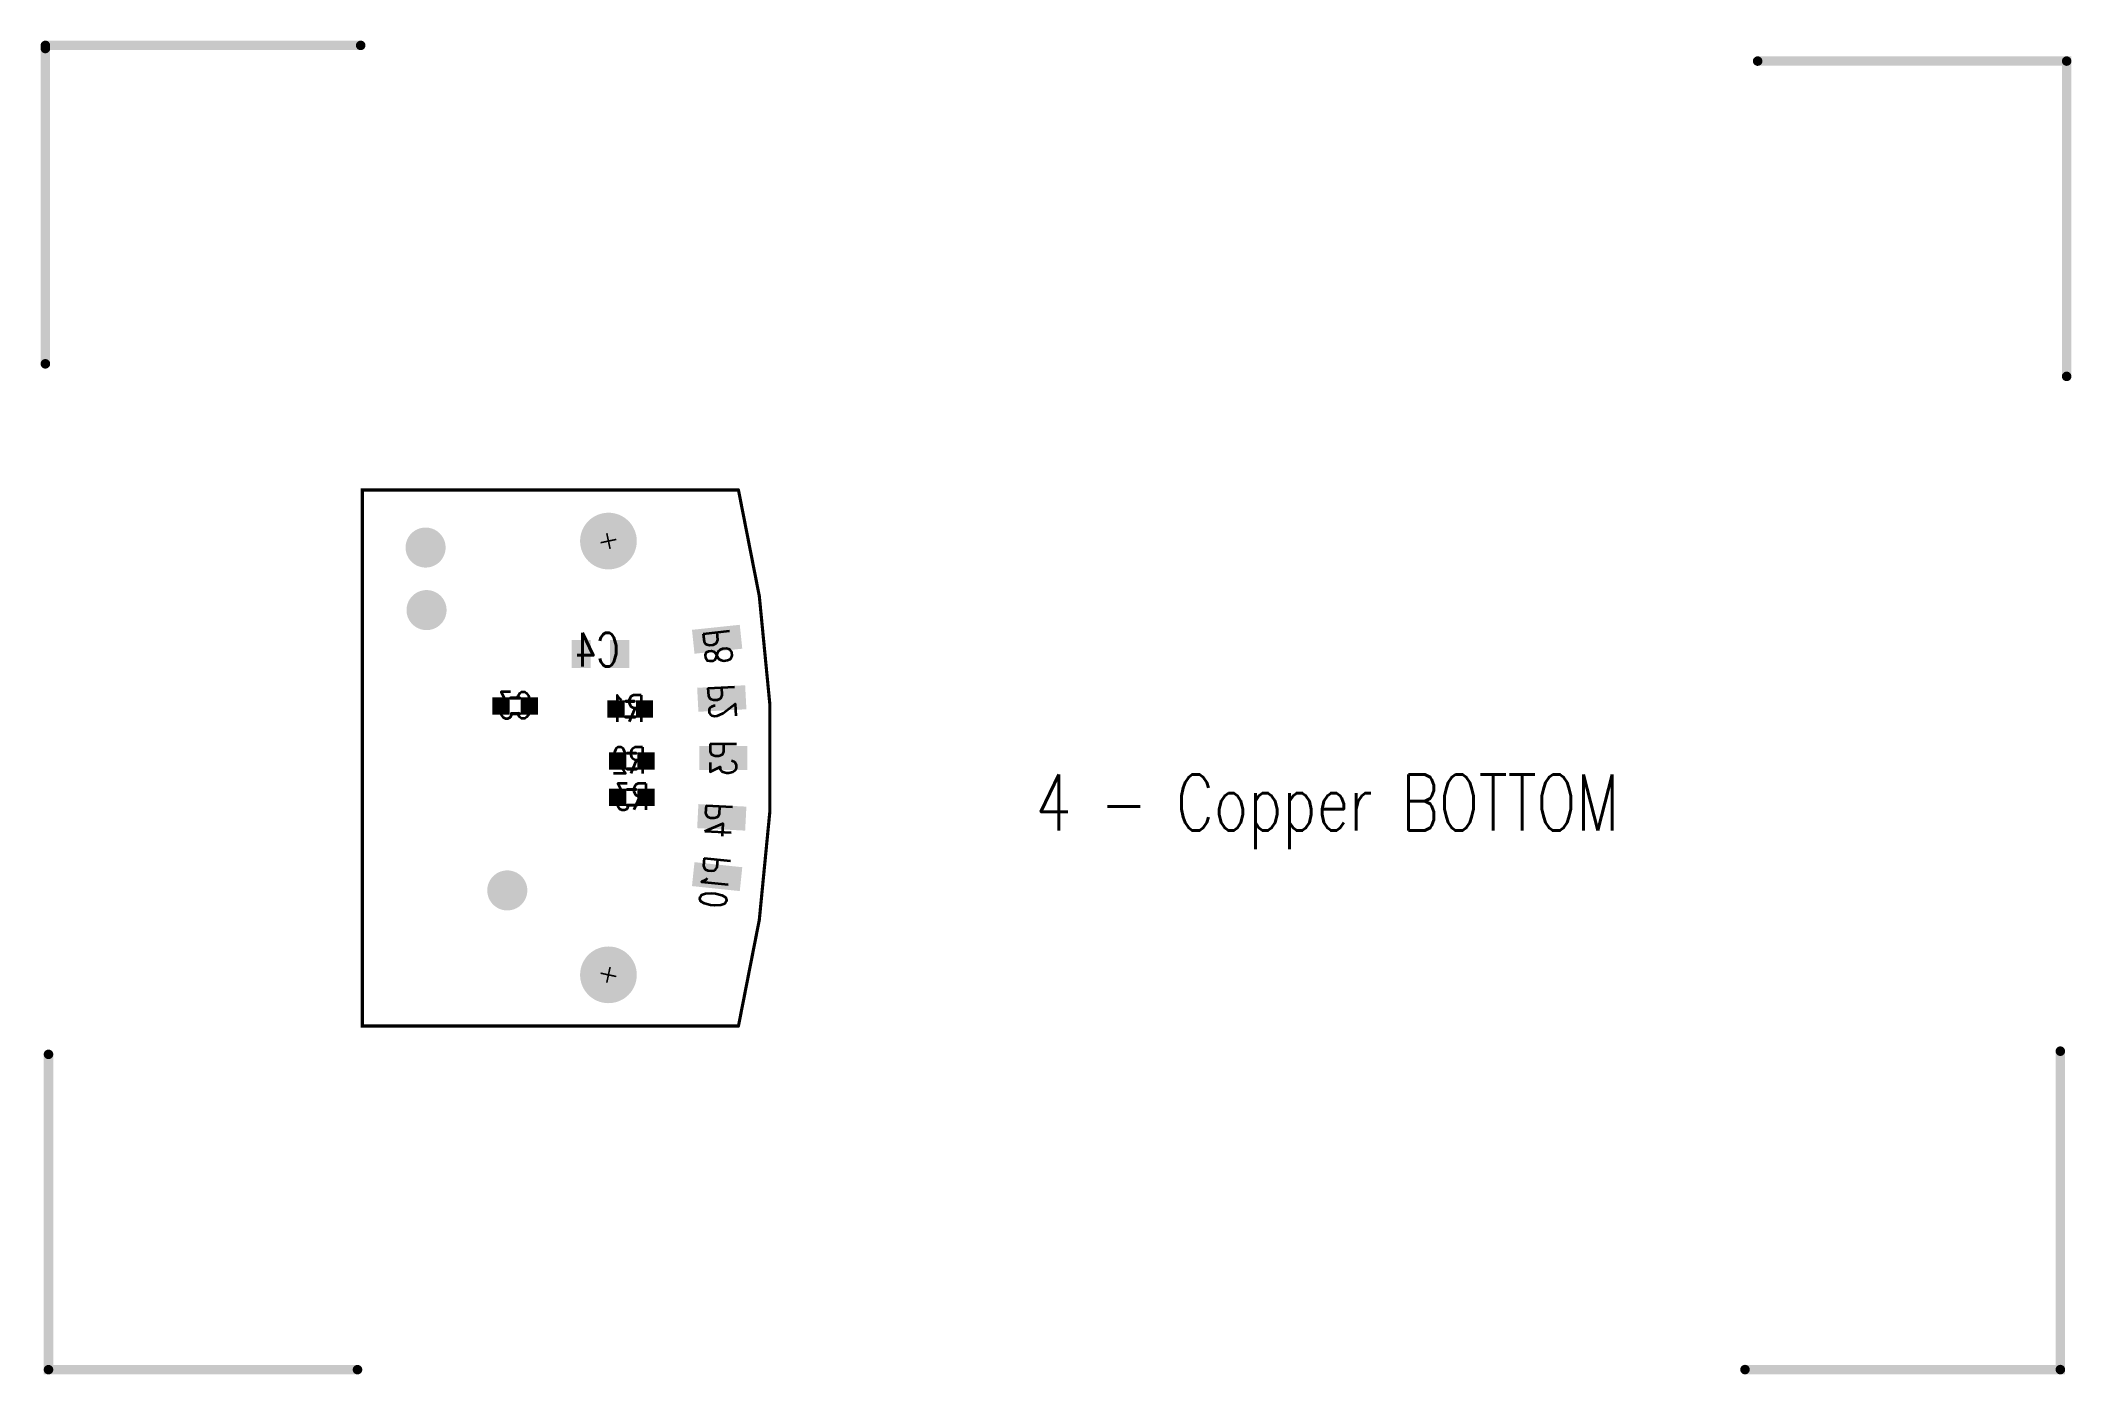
# Model space of a CAD drawing. Extents: x 0.56 to 3.1, y -0.77 to 0.9.
import ezdxf
from ezdxf.enums import TextEntityAlignment as Align

# ---------------------------------------------------------------- set-up
doc = ezdxf.new("R2010")
doc.units = 0
for name, color, linetype in [('2D_LINE_00', 1, 'CONTINUOUS'), ('BOARD_OUTLINE_00', 254, 'CONTINUOUS'), ('DRIL_NPLTE_THRU_01', 16, 'CONTINUOUS'), ('DRIL_NPLTE_THRU_02', 176, 'CONTINUOUS'), ('DRIL_PLTE_THRU_01', 16, 'CONTINUOUS'), ('DRIL_PLTE_THRU_02', 176, 'CONTINUOUS'), ('DRIL_SYMBOL', 254, 'CONTINUOUS'), ('PADS_BOT', 5, 'CONTINUOUS'), ('PADS_INNER', 1, 'CONTINUOUS'), ('PADS_TOP', 1, 'CONTINUOUS'), ('PART_BOT_2DLINE_00', 253, 'CONTINUOUS'), ('PART_NAME_02', 253, 'CONTINUOUS'), ('TEXT_02', 5, 'CONTINUOUS')]:
    doc.layers.add(name, color=color, linetype=linetype)
doc.styles.add('W0$0039370079', font='simplex', dxfattribs={"width": 0.75})
doc.styles.add('W0$0059055118', font='simplex', dxfattribs={"width": 0.75})
doc.styles.add('W0$008', font='simplex', dxfattribs={"width": 0.75})
doc.styles.add('W0$01', font='simplex', dxfattribs={"width": 0.75})

# ---------------------------------------------------------------- blocks, each defined once
blk = doc.blocks.new('SMOOTH_0$0039370079')
at = {"const_width": 0.00197}
blk.add_lwpolyline([(-0.001, 0, 1), (0.001, 0, 1)], format="xyb", close=True, dxfattribs=at)
blk = doc.blocks.new('BOARD_6')
at = {"layer": 'BOARD_OUTLINE_00', "const_width": 0.00394}
blk.add_lwpolyline([(-0.3917, 0.0039), (0.0779, 0.0039, -0.121899), (0.0779, -0.6654), (-0.3917, -0.6654)], format="xyb", close=True, dxfattribs=at)
at = {"layer": 'BOARD_OUTLINE_00'}
for p in [(-0.3917, 0.0039), (0.0779, 0.0039), (-0.3917, -0.6654), (0.0779, -0.6654)]:
    blk.add_blockref('SMOOTH_0$0039370079', p, dxfattribs=at)
blk = doc.blocks.new('SMOOTH_0$0118110236')
at = {"const_width": 0.00591}
blk.add_lwpolyline([(-0.003, 0, 1), (0.003, 0, 1)], format="xyb", close=True, dxfattribs=at)
blk = doc.blocks.new('DRAWING_1')
at = {"layer": '2D_LINE_00', "const_width": 0.0118}
blk.add_lwpolyline([(0, 0), (0, 0.3937)], dxfattribs=at)
at = {"layer": '2D_LINE_00'}
for p in [(0, 0.3937), (0, 0)]:
    blk.add_blockref('SMOOTH_0$0118110236', p, dxfattribs=at)
blk = doc.blocks.new('DRAWING_2')
at = {"layer": '2D_LINE_00', "const_width": 0.0118}
blk.add_lwpolyline([(0, 0.0039), (0.3937, 0.0039)], dxfattribs=at)
at = {"layer": '2D_LINE_00'}
for p in [(0, 0.0039), (0.3937, 0.0039)]:
    blk.add_blockref('SMOOTH_0$0118110236', p, dxfattribs=at)
blk = doc.blocks.new('DRAWING_3')
at = {"layer": '2D_LINE_00', "const_width": 0.0118}
blk.add_lwpolyline([(0, 0), (0.3858, 0), (0.3858, -0.3937)], dxfattribs=at)
at = {"layer": '2D_LINE_00'}
for p in [(0, 0), (0.3858, 0), (0.3858, -0.3937)]:
    blk.add_blockref('SMOOTH_0$0118110236', p, dxfattribs=at)
blk = doc.blocks.new('DRAWING_4')
at = {"layer": '2D_LINE_00', "const_width": 0.0118}
blk.add_lwpolyline([(0.0079, 0), (0.0079, -0.3937), (0.3937, -0.3937)], dxfattribs=at)
at = {"layer": '2D_LINE_00'}
for p in [(0.0079, 0), (0.0079, -0.3937), (0.3937, -0.3937)]:
    blk.add_blockref('SMOOTH_0$0118110236', p, dxfattribs=at)
blk = doc.blocks.new('DRAWING_5')
at = {"layer": '2D_LINE_00', "const_width": 0.0118}
blk.add_lwpolyline([(0, 0), (0, -0.3976), (-0.3937, -0.3976)], dxfattribs=at)
at = {"layer": '2D_LINE_00'}
for p in [(0, 0), (-0.3937, -0.3976), (0, -0.3976)]:
    blk.add_blockref('SMOOTH_0$0118110236', p, dxfattribs=at)
blk = doc.blocks.new('DRIL_HOLE_0')
blk.add_lwpolyline([(0, 0, 1), (0, 0, 1)], format="xyb", close=True)
blk = doc.blocks.new('PAD_0')
blk.add_lwpolyline([(0, 0, 1), (0, 0, 1)], format="xyb", close=True)
blk = doc.blocks.new('PAD_1')
at = {"const_width": 0.03}
blk.add_lwpolyline([(-0.03, 0), (0.03, 0)], dxfattribs=at)
blk = doc.blocks.new('STK_BOT_5')
at = {"layer": 'DRIL_NPLTE_THRU_01'}
blk.add_blockref('DRIL_HOLE_0', (0, 0), dxfattribs=at)
at = {"layer": 'DRIL_NPLTE_THRU_02'}
blk.add_blockref('DRIL_HOLE_0', (0, 0), dxfattribs=at)
at = {"layer": 'PADS_BOT', "rotation": 90}
blk.add_blockref('PAD_1', (0, 0), dxfattribs=at)
at = {"layer": 'PADS_INNER'}
blk.add_blockref('PAD_0', (0, 0), dxfattribs=at)
at = {"layer": 'PADS_TOP'}
blk.add_blockref('PAD_0', (0, 0), dxfattribs=at)
blk = doc.blocks.new('SYM_BOT_3')
blk.add_blockref('STK_BOT_5', (0, 0))
blk = doc.blocks.new('PART_BOT_2')
blk.add_blockref('SYM_BOT_3', (0, 0))
at = {"layer": 'PART_NAME_02', "style": 'W0$0059055118', "width": 0.75}
blk.add_text('P2', height=0.03307, dxfattribs=at).set_placement((0.0039, 0), align=Align.MIDDLE_CENTER)
blk = doc.blocks.new('PART_BOT_3')
blk.add_blockref('SYM_BOT_3', (0, 0))
at = {"layer": 'PART_NAME_02', "style": 'W0$0059055118', "width": 0.75}
blk.add_text('P3', height=0.03307, dxfattribs=at).set_placement((0, 0), align=Align.MIDDLE_CENTER)
blk = doc.blocks.new('PART_BOT_4')
blk.add_blockref('SYM_BOT_3', (0, 0))
at = {"layer": 'PART_NAME_02', "style": 'W0$0059055118', "width": 0.75}
blk.add_text('P4', height=0.03307, dxfattribs=at).set_placement((0.0039, 0.0039), align=Align.MIDDLE_CENTER)
blk = doc.blocks.new('DRIL_SYMBOL_0$0708661417')
at = {"layer": 'DRIL_SYMBOL', "const_width": 0.002}
for points in [[(-0.01, 0), (0.01, 0)], [(0, -0.01), (0, 0.01)]]:
    blk.add_lwpolyline(points, dxfattribs=at)
blk = doc.blocks.new('DRIL_HOLE_0$0708661417')
at = {"const_width": 0.0354}
blk.add_lwpolyline([(-0.0177, 0, 1), (0.0177, 0, 1)], format="xyb", close=True, dxfattribs=at)
blk.add_blockref('DRIL_SYMBOL_0$0708661417', (0, 0))
blk = doc.blocks.new('PAD_2')
at = {"const_width": 0.0354}
blk.add_lwpolyline([(0, -0.0177, 1), (0, 0.0177, 1)], format="xyb", close=True, dxfattribs=at)
blk = doc.blocks.new('STK_BOT_8')
at = {"layer": 'DRIL_NPLTE_THRU_01'}
blk.add_blockref('DRIL_HOLE_0$0708661417', (0, 0), dxfattribs=at)
at = {"layer": 'DRIL_NPLTE_THRU_02'}
blk.add_blockref('DRIL_HOLE_0$0708661417', (0, 0), dxfattribs=at)
at = {"layer": 'PADS_BOT'}
blk.add_blockref('PAD_2', (0, 0), dxfattribs=at)
at = {"layer": 'PADS_INNER'}
blk.add_blockref('PAD_2', (0, 0), dxfattribs=at)
at = {"layer": 'PADS_TOP'}
blk.add_blockref('PAD_2', (0, 0), dxfattribs=at)
blk = doc.blocks.new('SYM_BOT_5')
blk.add_blockref('STK_BOT_8', (0, 0))
blk = doc.blocks.new('PART_BOT_10')
blk.add_blockref('SYM_BOT_5', (0, 0))
blk = doc.blocks.new('SMOOTH_0$004')
at = {"const_width": 0.002}
blk.add_lwpolyline([(-0.001, 0, 1), (0.001, 0, 1)], format="xyb", close=True, dxfattribs=at)
blk = doc.blocks.new('PART_BODY_BOT_15')
at = {"layer": 'PART_BOT_2DLINE_00', "const_width": 0.004}
for points in [[(-0.0056, 0.0098), (0.0057, 0.0098)], [(-0.0053, -0.0098), (0.0047, -0.0098)]]:
    blk.add_lwpolyline(points, dxfattribs=at)
at = {"layer": 'PART_BOT_2DLINE_00'}
for p in [(-0.0056, 0.0098), (0.0057, 0.0098), (-0.0053, -0.0098), (0.0047, -0.0098)]:
    blk.add_blockref('SMOOTH_0$004', p, dxfattribs=at)
blk = doc.blocks.new('PAD_3')
at = {"const_width": 0.0217}
blk.add_lwpolyline([(-0.0108, 0), (0.0108, 0)], dxfattribs=at)
blk = doc.blocks.new('STK_BOT_9')
at = {"layer": 'DRIL_PLTE_THRU_01'}
blk.add_blockref('DRIL_HOLE_0', (0, 0), dxfattribs=at)
at = {"layer": 'DRIL_PLTE_THRU_02'}
blk.add_blockref('DRIL_HOLE_0', (0, 0), dxfattribs=at)
at = {"layer": 'PADS_BOT'}
blk.add_blockref('PAD_3', (0, 0), dxfattribs=at)
at = {"layer": 'PADS_INNER'}
blk.add_blockref('PAD_0', (0, 0), dxfattribs=at)
at = {"layer": 'PADS_TOP'}
blk.add_blockref('PAD_0', (0, 0), dxfattribs=at)
blk = doc.blocks.new('SYM_BOT_6')
for name, p in [('STK_BOT_9', (-0.0177, 0)), ('PART_BODY_BOT_15', (0, 0)), ('STK_BOT_9', (0.0177, 0))]:
    blk.add_blockref(name, p)
blk = doc.blocks.new('PART_BOT_11')
blk.add_blockref('SYM_BOT_6', (0, 0))
at = {"layer": 'PART_NAME_02', "style": 'W0$0059055118', "width": 0.75}
blk.add_text('C3', height=0.03307, dxfattribs=at).set_placement((-0.0217, -0.0157))
blk = doc.blocks.new('PAD_4')
at = {"const_width": 0.024}
blk.add_lwpolyline([(-0.0175, 0), (0.0175, 0)], dxfattribs=at)
blk = doc.blocks.new('STK_BOT_10')
at = {"layer": 'DRIL_NPLTE_THRU_01'}
blk.add_blockref('DRIL_HOLE_0', (0, 0), dxfattribs=at)
at = {"layer": 'DRIL_NPLTE_THRU_02'}
blk.add_blockref('DRIL_HOLE_0', (0, 0), dxfattribs=at)
at = {"layer": 'PADS_BOT'}
blk.add_blockref('PAD_4', (0, 0), dxfattribs=at)
at = {"layer": 'PADS_INNER'}
blk.add_blockref('PAD_0', (0, 0), dxfattribs=at)
at = {"layer": 'PADS_TOP'}
blk.add_blockref('PAD_0', (0, 0), dxfattribs=at)
blk = doc.blocks.new('SYM_BOT_7')
for p in [(0, 0.024), (0, -0.024)]:
    blk.add_blockref('STK_BOT_10', p)
blk = doc.blocks.new('PART_BOT_14')
blk.add_blockref('SYM_BOT_7', (0, 0))
at = {"layer": 'PART_NAME_02', "style": 'W0$008', "width": 0.75}
blk.add_text('C4', height=0.042, rotation=90, dxfattribs=at).set_placement((0.0157, -0.0236))
blk = doc.blocks.new('PAD_5')
at = {"const_width": 0.025}
blk.add_lwpolyline([(0, -0.0125, 1), (0, 0.0125, 1)], format="xyb", close=True, dxfattribs=at)
blk = doc.blocks.new('STK_BOT_11')
at = {"layer": 'DRIL_NPLTE_THRU_01'}
blk.add_blockref('DRIL_HOLE_0', (0, 0), dxfattribs=at)
at = {"layer": 'DRIL_NPLTE_THRU_02'}
blk.add_blockref('DRIL_HOLE_0', (0, 0), dxfattribs=at)
at = {"layer": 'PADS_BOT'}
blk.add_blockref('PAD_0', (0, 0), dxfattribs=at)
at = {"layer": 'PADS_INNER'}
blk.add_blockref('PAD_0', (0, 0), dxfattribs=at)
at = {"layer": 'PADS_TOP'}
blk.add_blockref('PAD_5', (0, 0), dxfattribs=at)
blk = doc.blocks.new('SYM_BOT_8')
blk.add_blockref('STK_BOT_11', (0, 0))
blk = doc.blocks.new('PART_BOT_16')
blk.add_blockref('SYM_BOT_8', (0, 0))
blk = doc.blocks.new('PART_BOT_17')
blk.add_blockref('SYM_BOT_8', (0, 0))
blk = doc.blocks.new('PART_BOT_18')
blk.add_blockref('SYM_BOT_5', (0, 0))
blk = doc.blocks.new('PART_BOT_21')
blk.add_blockref('SYM_BOT_3', (0, 0))
at = {"layer": 'PART_NAME_02', "style": 'W0$0059055118', "width": 0.75}
blk.add_text('P10', height=0.03307, dxfattribs=at).set_placement((0.0069, 0.002), align=Align.MIDDLE_CENTER)
blk = doc.blocks.new('PART_BOT_22')
blk.add_blockref('SYM_BOT_3', (0, 0))
at = {"layer": 'PART_NAME_02', "style": 'W0$0059055118', "width": 0.75}
blk.add_text('P8', height=0.03307, dxfattribs=at).set_placement((0.0089, 0), align=Align.MIDDLE_CENTER)
blk = doc.blocks.new('PART_BOT_23')
blk.add_blockref('SYM_BOT_6', (0, 0))
at = {"layer": 'PART_NAME_02', "style": 'W0$0039370079', "width": 0.75}
blk.add_text('R1', height=0.03307, rotation=180, dxfattribs=at).set_placement((0.0177, 0.0157))
blk = doc.blocks.new('PART_BOT_24')
blk.add_blockref('SYM_BOT_6', (0, 0))
at = {"layer": 'PART_NAME_02', "style": 'W0$0039370079', "width": 0.75}
blk.add_text('R2', height=0.03307, rotation=180, dxfattribs=at).set_placement((0.0177, 0.0157))
blk = doc.blocks.new('PART_BOT_25')
blk.add_blockref('SYM_BOT_6', (0, 0))
at = {"layer": 'PART_NAME_02', "style": 'W0$0039370079', "width": 0.75}
blk.add_text('R3', height=0.03307, rotation=180, dxfattribs=at).set_placement((0.0217, 0.0157))
blk = doc.blocks.new('PART_BOT_29')
blk.add_blockref('SYM_BOT_8', (0, 0))

msp = doc.modelspace()

# ---------------------------------------------------------------- block references
for name, p in [('DRAWING_2', (0.5709, 0.8858)), ('DRAWING_1', (0.5709, 0.4921)), ('DRAWING_3', (2.7087, 0.8701)), ('BOARD_6', (1.3583, 0.3307)), ('DRAWING_4', (0.5669, -0.3701)), ('DRAWING_5', (3.0866, -0.3661))]:
    msp.add_blockref(name, p)
at = {"xscale": -1}
for name, p, rotation in [('PART_BOT_10', (1.2739, 0.2708), -168), ('PART_BOT_14', (1.2638, 0.1299), -270), ('PART_BOT_22', (1.4096, 0.1482), -264), ('PART_BOT_23', (1.3012, 0.061), -180), ('PART_BOT_2', (1.4154, 0.0742), -267), ('PART_BOT_24', (1.3031, -0.0039), -180), ('PART_BOT_3', (1.4173, 0), -270), ('PART_BOT_25', (1.3031, -0.0492), -180), ('PART_BOT_4', (1.4154, -0.0742), -273), ('PART_BOT_21', (1.4096, -0.1482), -276), ('PART_BOT_18', (1.2739, -0.2708), -192)]:
    msp.add_blockref(name, p, dxfattribs=dict(at, rotation=rotation))
for name, p in [('PART_BOT_16', (1.0456, 0.2627)), ('PART_BOT_17', (1.0468, 0.1846)), ('PART_BOT_11', (1.1575, 0.065)), ('PART_BOT_29', (1.1476, -0.1654))]:
    msp.add_blockref(name, p, dxfattribs=at)

# ---------------------------------------------------------------- texts
at = {"layer": 'TEXT_02', "style": 'W0$01', "width": 0.75}
msp.add_text('4 - Copper BOTTOM', height=0.07, dxfattribs=at).set_placement((1.8071, -0.0906))

doc.saveas('drawing.dxf')
